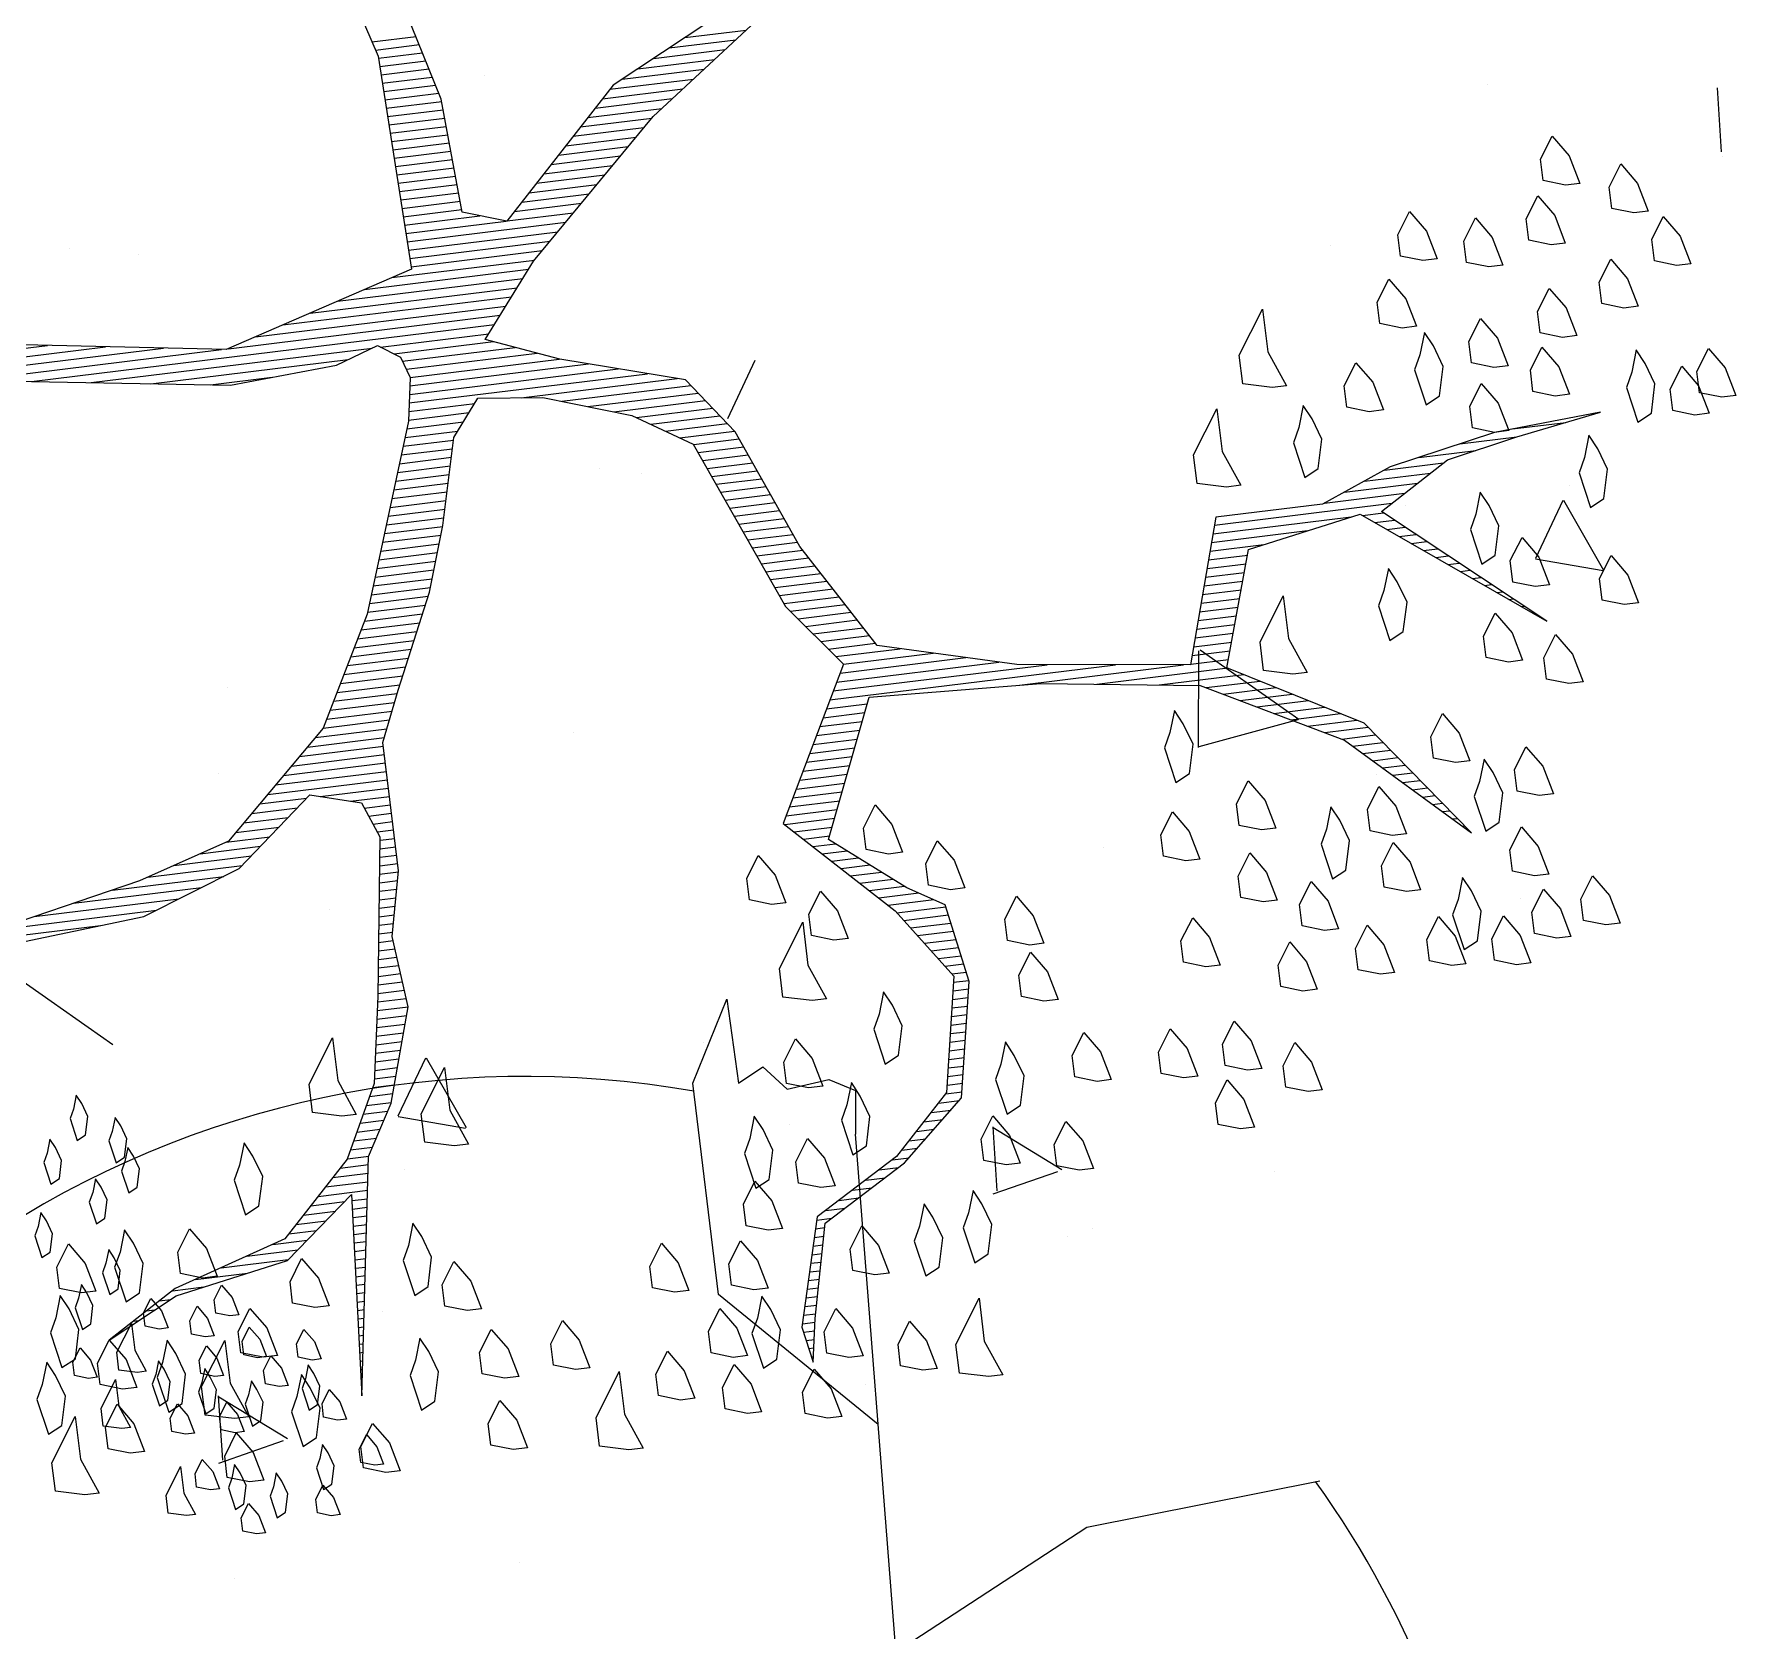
# Model space of a CAD drawing. Header units: millimetres. Extents: x 111 to 1506, y 14 to 566.
# Drawn here: x 301.904 to 303.307, y 82.14 to 83.456 of the extents above; entities that cross this region are included whole.
import ezdxf

# ---------------------------------------------------------------- set-up
doc = ezdxf.new("R2010")
doc.units = ezdxf.units.MM
doc.layers.add('ARBOLES', color=78, linetype='Continuous', lineweight=5)
doc.layers.add('fer', color=8, linetype='Continuous')

# ---------------------------------------------------------------- blocks, each defined once
blk = doc.blocks.new('gol')
at = {"layer": 'fer', "color": 97}
for p, q in [((1375.4517, 202.9186), (1375.359, 203.0912)), ((1375.4517, 202.9186), (1375.359, 203.0912)), ((1375.8011, 202.6271), (1375.4517, 202.9186)), ((1375.8011, 202.6271), (1375.4517, 202.9186)), ((1375.5947, 202.7979), (1375.1976, 202.6416)), ((1375.5947, 202.7979), (1375.1976, 202.6416)), ((1375.4211, 202.7296), (1375.357, 202.5723)), ((1375.4211, 202.7296), (1375.357, 202.5723)), ((1375.161, 202.6076), (1375.1633, 202.6311)), ((1375.161, 202.6076), (1375.1633, 202.6311)), ((1375.1633, 202.6311), (1375.1976, 202.6416)), ((1375.1633, 202.6311), (1375.1976, 202.6416)), ((1375.1786, 202.577), (1375.161, 202.6076)), ((1375.1786, 202.577), (1375.161, 202.6076)), ((1375.1668, 202.5524), (1375.1786, 202.577)), ((1375.1668, 202.5524), (1375.1786, 202.577)), ((1375.357, 202.5723), (1375.1966, 202.5011)), ((1375.357, 202.5723), (1375.1966, 202.5011)), ((1375.1857, 202.5371), (1375.1668, 202.5524)), ((1375.1857, 202.5371), (1375.1668, 202.5524)), ((1375.1221, 202.5077), (1375.1857, 202.5371)), ((1375.1221, 202.5077), (1375.1857, 202.5371)), ((1375.1966, 202.5011), (1375.1221, 202.5077)), ((1375.1966, 202.5011), (1375.1221, 202.5077))]:
    blk.add_line(p, q, dxfattribs=at)
for start, end in [(84.1004, 142.6941), (84.1004, 142.6941), (187.0362, 230.8056), (187.0362, 230.8056)]:
    blk.add_arc((1375.9986, 202.602), 0.802, start, end, dxfattribs=at)
blk = doc.blocks.new('*X16')
at = {"color": 0}
for p, q in [((17.6905, 16.86), (17.7431, 16.86)), ((17.6934, 16.85), (17.7458, 16.85)), ((17.6957, 16.84), (17.7484, 16.84)), ((17.6961, 16.83), (17.7511, 16.83)), ((17.6964, 16.82), (17.7538, 16.82)), ((18.0592, 16.82), (18.1324, 16.82)), ((17.6967, 16.81), (17.7564, 16.81)), ((17.6971, 16.8), (17.7591, 16.8)), ((18.0192, 16.8), (18.1047, 16.8)), ((18.0392, 16.81), (18.1186, 16.81)), ((17.6974, 16.79), (17.7618, 16.79)), ((17.6977, 16.78), (17.7639, 16.78)), ((17.9792, 16.78), (18.0771, 16.78)), ((17.9992, 16.79), (18.0909, 16.79)), ((17.6981, 16.77), (17.7645, 16.77)), ((17.6984, 16.76), (17.7651, 16.76)), ((17.9535, 16.76), (18.0494, 16.76)), ((17.9635, 16.77), (18.0632, 16.77)), ((17.6987, 16.75), (17.7657, 16.75)), ((17.6991, 16.74), (17.7664, 16.74)), ((17.9335, 16.74), (18.0217, 16.74)), ((17.9435, 16.75), (18.0355, 16.75)), ((17.6994, 16.73), (17.767, 16.73)), ((17.6997, 16.72), (17.7676, 16.72)), ((17.9135, 16.72), (17.9979, 16.72)), ((17.9235, 16.73), (18.0084, 16.73)), ((17.7001, 16.71), (17.7682, 16.71)), ((17.7004, 16.7), (17.7689, 16.7)), ((17.8935, 16.7), (17.9768, 16.7)), ((17.9035, 16.71), (17.9873, 16.71)), ((17.7007, 16.69), (17.7695, 16.69)), ((17.7011, 16.68), (17.7701, 16.68)), ((17.8735, 16.68), (17.9556, 16.68)), ((17.8835, 16.69), (17.9662, 16.69)), ((17.7014, 16.67), (17.7707, 16.67)), ((17.7017, 16.66), (17.7714, 16.66)), ((17.8535, 16.66), (17.9345, 16.66)), ((17.8635, 16.67), (17.9451, 16.67)), ((17.7021, 16.65), (17.772, 16.65)), ((17.7024, 16.64), (17.7924, 16.64)), ((17.8335, 16.64), (17.9134, 16.64)), ((17.8435, 16.65), (17.924, 16.65)), ((17.7027, 16.63), (17.8224, 16.63)), ((17.7031, 16.62), (17.8923, 16.62)), ((17.8235, 16.63), (17.9029, 16.63)), ((17.7034, 16.61), (17.8818, 16.61)), ((17.7037, 16.6), (17.8712, 16.6)), ((17.6798, 16.58), (17.8501, 16.58)), ((17.7041, 16.59), (17.8606, 16.59)), ((17.6123, 16.56), (17.8338, 16.56)), ((17.646, 16.57), (17.8418, 16.57)), ((17.1564, 16.55), (17.2651, 16.55)), ((17.163, 16.54), (17.3331, 16.54)), ((17.5448, 16.54), (17.8178, 16.54)), ((17.5785, 16.55), (17.8258, 16.55)), ((17.1697, 16.53), (17.401, 16.53)), ((17.1764, 16.52), (17.469, 16.52)), ((17.4773, 16.52), (17.8018, 16.52)), ((17.511, 16.53), (17.8098, 16.53)), ((17.2412, 16.51), (17.7938, 16.51)), ((17.3112, 16.5), (17.6466, 16.5)), ((17.6564, 16.5), (17.7858, 16.5)), ((17.3812, 16.49), (17.6166, 16.49)), ((17.4512, 16.48), (17.5245, 16.48)), ((17.6714, 16.49), (17.7899, 16.49)), ((17.6804, 16.48), (17.8149, 16.48)), ((17.6837, 16.47), (17.8399, 16.47)), ((17.687, 16.46), (17.8649, 16.46)), ((17.6839, 16.44), (17.9326, 16.44)), ((17.6855, 16.45), (17.8986, 16.45)), ((17.6805, 16.42), (17.7592, 16.42)), ((17.6822, 16.43), (17.9666, 16.43)), ((17.8145, 16.42), (18.0006, 16.42)), ((17.6757, 16.4), (17.7432, 16.4)), ((17.6789, 16.41), (17.7512, 16.41)), ((17.8617, 16.41), (18.0157, 16.41)), ((17.8916, 16.4), (18.0232, 16.4)), ((17.6687, 16.38), (17.7289, 16.38)), ((17.6722, 16.39), (17.7352, 16.39)), ((17.9216, 16.39), (18.0307, 16.39)), ((17.9473, 16.38), (18.0382, 16.38)), ((17.6618, 16.36), (17.7239, 16.36)), ((17.6653, 16.37), (17.7264, 16.37)), ((17.9633, 16.37), (18.0457, 16.37)), ((17.9793, 16.36), (18.0532, 16.36)), ((17.6549, 16.34), (17.7189, 16.34)), ((17.6584, 16.35), (17.7214, 16.35)), ((17.9953, 16.35), (18.0607, 16.35)), ((18.0106, 16.34), (18.0651, 16.34)), ((17.648, 16.32), (17.7139, 16.32)), ((17.6514, 16.33), (17.7164, 16.33)), ((18.0147, 16.33), (18.0692, 16.33)), ((18.0189, 16.32), (18.0733, 16.32)), ((17.6411, 16.3), (17.7089, 16.3)), ((17.6445, 16.31), (17.7114, 16.31)), ((18.0231, 16.31), (18.0774, 16.31)), ((18.0272, 16.3), (18.0816, 16.3)), ((17.6341, 16.28), (17.7038, 16.28)), ((17.6376, 16.29), (17.7064, 16.29)), ((18.0314, 16.29), (18.0857, 16.29)), ((18.0356, 16.28), (18.0898, 16.28)), ((17.6272, 16.26), (17.6971, 16.26)), ((17.6307, 16.27), (17.7005, 16.27)), ((18.0397, 16.27), (18.0939, 16.27)), ((18.0439, 16.26), (18.098, 16.26)), ((17.6203, 16.24), (17.6905, 16.24)), ((17.6237, 16.25), (17.6938, 16.25)), ((18.0481, 16.25), (18.1021, 16.25)), ((18.0522, 16.24), (18.1063, 16.24)), ((18.9759, 16.24), (19.0395, 16.24)), ((17.6134, 16.22), (17.6838, 16.22)), ((17.6168, 16.23), (17.6871, 16.23)), ((18.0564, 16.23), (18.1104, 16.23)), ((18.0606, 16.22), (18.1145, 16.22)), ((18.8615, 16.22), (18.9295, 16.22)), ((18.9115, 16.23), (18.9795, 16.23)), ((17.6064, 16.2), (17.6766, 16.2)), ((17.6099, 16.21), (17.6805, 16.21)), ((18.0647, 16.21), (18.1186, 16.21)), ((18.0689, 16.2), (18.1236, 16.2)), ((18.7941, 16.2), (18.873, 16.2)), ((18.8191, 16.21), (18.8896, 16.21)), ((17.5981, 16.18), (17.6673, 16.18)), ((17.603, 16.19), (17.6719, 16.19)), ((18.0731, 16.19), (18.1296, 16.19)), ((18.0772, 16.18), (18.1356, 16.18)), ((18.7441, 16.18), (18.8396, 16.18)), ((18.7691, 16.19), (18.8563, 16.19)), ((17.5874, 16.16), (17.6581, 16.16)), ((17.5928, 16.17), (17.6627, 16.17)), ((18.0814, 16.17), (18.1416, 16.17)), ((18.0856, 16.16), (18.1476, 16.16)), ((18.6084, 16.16), (18.7734, 16.16)), ((18.6114, 16.17), (18.823, 16.17)), ((18.7869, 16.16), (18.812, 16.16)), ((17.5768, 16.14), (17.6489, 16.14)), ((17.5821, 16.15), (17.6535, 16.15)), ((18.0897, 16.15), (18.1536, 16.15)), ((18.0939, 16.14), (18.1596, 16.14)), ((18.6024, 16.14), (18.6667, 16.14)), ((18.6054, 16.15), (18.7201, 16.15)), ((18.8002, 16.15), (18.8237, 16.15)), ((18.8135, 16.14), (18.8354, 16.14)), ((17.5661, 16.12), (17.6396, 16.12)), ((17.5714, 16.13), (17.6443, 16.13)), ((18.1004, 16.13), (18.1656, 16.13)), ((18.1082, 16.12), (18.1716, 16.12)), ((18.5964, 16.12), (18.6429, 16.12)), ((18.5994, 16.13), (18.6461, 16.13)), ((18.8269, 16.13), (18.847, 16.13)), ((18.8402, 16.12), (18.8587, 16.12)), ((17.5554, 16.1), (17.6304, 16.1)), ((17.5608, 16.11), (17.635, 16.11)), ((18.116, 16.11), (18.1776, 16.11)), ((18.1237, 16.1), (18.1836, 16.1)), ((18.5904, 16.1), (18.6367, 16.1)), ((18.5934, 16.11), (18.6398, 16.11)), ((18.8535, 16.11), (18.8704, 16.11)), ((18.8669, 16.1), (18.882, 16.1)), ((17.5448, 16.08), (17.6216, 16.08)), ((17.5501, 16.09), (17.6259, 16.09)), ((18.1315, 16.09), (18.1896, 16.09)), ((18.1393, 16.08), (18.1956, 16.08)), ((18.5844, 16.08), (18.6304, 16.08)), ((18.5874, 16.09), (18.6336, 16.09)), ((18.8802, 16.09), (18.8937, 16.09)), ((18.8935, 16.08), (18.9054, 16.08)), ((17.5341, 16.06), (17.6131, 16.06)), ((17.5394, 16.07), (17.6174, 16.07)), ((18.1471, 16.07), (18.2239, 16.07)), ((18.1549, 16.06), (18.2619, 16.06)), ((18.5784, 16.06), (18.6242, 16.06)), ((18.5814, 16.07), (18.6273, 16.07)), ((18.9069, 16.07), (18.917, 16.07)), ((18.9202, 16.06), (18.9287, 16.06)), ((17.502, 16.03), (17.6021, 16.03)), ((17.5127, 16.04), (17.6045, 16.04)), ((17.5234, 16.05), (17.6088, 16.05)), ((18.1392, 16.03), (18.3946, 16.03)), ((18.1444, 16.04), (18.3379, 16.04)), ((18.1497, 16.05), (18.2999, 16.05)), ((18.5694, 16.03), (18.6148, 16.03)), ((18.5724, 16.04), (18.6179, 16.04)), ((18.5754, 16.05), (18.6211, 16.05)), ((18.9335, 16.05), (18.9404, 16.05)), ((18.9469, 16.04), (18.952, 16.04)), ((18.9602, 16.03), (18.9637, 16.03)), ((17.4806, 16.01), (17.6021, 16.01)), ((17.4913, 16.02), (17.6021, 16.02)), ((18.1287, 16.01), (18.1773, 16.01)), ((18.1339, 16.02), (18.4746, 16.02)), ((18.3591, 16.01), (18.5546, 16.01)), ((18.5634, 16.01), (18.6086, 16.01)), ((18.5664, 16.02), (18.6117, 16.02)), ((18.9735, 16.02), (18.9754, 16.02)), ((18.9869, 16.01), (18.987, 16.01)), ((17.4591, 15.99), (17.6021, 15.99)), ((17.4698, 16), (17.6021, 16)), ((18.1182, 15.99), (18.1688, 15.99)), ((18.1235, 16), (18.173, 16)), ((18.4501, 16), (18.6064, 16)), ((18.5234, 15.99), (18.6244, 15.99)), ((17.4377, 15.97), (17.4922, 15.97)), ((17.4484, 15.98), (17.5044, 15.98)), ((17.5206, 15.98), (17.6021, 15.98)), ((17.5556, 15.97), (17.6021, 15.97)), ((18.1077, 15.97), (18.1604, 15.97)), ((18.113, 15.98), (18.1646, 15.98)), ((18.5781, 15.98), (18.6424, 15.98)), ((18.5971, 15.97), (18.6604, 15.97)), ((17.4163, 15.95), (17.4677, 15.95)), ((17.427, 15.96), (17.4799, 15.96)), ((17.5707, 15.96), (17.6021, 15.96)), ((17.5747, 15.95), (17.6021, 15.95)), ((18.0973, 15.95), (18.152, 15.95)), ((18.1025, 15.96), (18.1562, 15.96)), ((18.6161, 15.96), (18.6784, 15.96)), ((18.6351, 15.95), (18.6964, 15.95)), ((17.3711, 15.93), (17.4433, 15.93)), ((17.4036, 15.94), (17.4555, 15.94)), ((17.5787, 15.94), (17.6021, 15.94)), ((17.5827, 15.93), (17.6021, 15.93)), ((18.0868, 15.93), (18.1436, 15.93)), ((18.092, 15.94), (18.1478, 15.94)), ((18.6541, 15.94), (18.7144, 15.94)), ((18.6731, 15.93), (18.7324, 15.93)), ((17.3061, 15.91), (17.4188, 15.91)), ((17.3386, 15.92), (17.431, 15.92)), ((17.5832, 15.91), (17.6021, 15.91)), ((17.5846, 15.92), (17.6021, 15.92)), ((18.0763, 15.91), (18.1351, 15.91)), ((18.0816, 15.92), (18.1394, 15.92)), ((18.6921, 15.92), (18.7504, 15.92)), ((18.7111, 15.91), (18.7628, 15.91)), ((17.2149, 15.89), (17.3677, 15.89)), ((17.2629, 15.9), (17.3957, 15.9)), ((17.5805, 15.89), (17.6021, 15.89)), ((17.5819, 15.9), (17.6021, 15.9)), ((18.0658, 15.89), (18.1267, 15.89)), ((18.0711, 15.9), (18.1309, 15.9)), ((18.7301, 15.9), (18.7704, 15.9)), ((18.7421, 15.89), (18.7781, 15.89)), ((17.1189, 15.87), (17.3117, 15.87)), ((17.1669, 15.88), (17.3397, 15.88)), ((17.5778, 15.87), (17.5996, 15.87)), ((17.5791, 15.88), (17.6018, 15.88)), ((18.0627, 15.88), (18.1225, 15.88)), ((18.0727, 15.87), (18.1183, 15.87)), ((18.7528, 15.88), (18.7857, 15.88)), ((18.7634, 15.87), (18.7934, 15.87)), ((17.0761, 15.86), (17.2435, 15.86)), ((17.575, 15.85), (17.5951, 15.85)), ((17.5764, 15.86), (17.5974, 15.86)), ((18.0827, 15.86), (18.1141, 15.86)), ((18.0927, 15.85), (18.1197, 15.85)), ((18.7741, 15.86), (18.801, 15.86)), ((18.7848, 15.85), (18.8087, 15.85)), ((17.5723, 15.83), (17.5907, 15.83)), ((17.5737, 15.84), (17.5929, 15.84)), ((18.1027, 15.84), (18.1322, 15.84)), ((18.1127, 15.83), (18.1447, 15.83)), ((18.7954, 15.84), (18.8163, 15.84)), ((18.8061, 15.83), (18.824, 15.83)), ((17.5696, 15.81), (17.5863, 15.81)), ((17.5709, 15.82), (17.5885, 15.82)), ((18.1227, 15.82), (18.1572, 15.82)), ((18.1327, 15.81), (18.1697, 15.81)), ((18.8168, 15.82), (18.8316, 15.82)), ((18.8274, 15.81), (18.8393, 15.81)), ((17.5669, 15.79), (17.5866, 15.79)), ((17.5682, 15.8), (17.5856, 15.8)), ((18.1427, 15.8), (18.1822, 15.8)), ((18.1527, 15.79), (18.1947, 15.79)), ((18.8381, 15.8), (18.8469, 15.8)), ((18.8488, 15.79), (18.8545, 15.79)), ((17.5641, 15.77), (17.5886, 15.77)), ((17.5655, 15.78), (17.5876, 15.78)), ((18.1627, 15.78), (18.2105, 15.78)), ((18.1727, 15.77), (18.2271, 15.77)), ((18.8594, 15.78), (18.8622, 15.78)), ((17.5614, 15.75), (17.5906, 15.75)), ((17.5628, 15.76), (17.5896, 15.76)), ((18.182, 15.76), (18.2403, 15.76)), ((18.189, 15.75), (18.2422, 15.75)), ((17.5585, 15.73), (17.5926, 15.73)), ((17.56, 15.74), (17.5916, 15.74)), ((18.196, 15.74), (18.244, 15.74)), ((18.203, 15.73), (18.2458, 15.73)), ((17.5551, 15.71), (17.5906, 15.71)), ((17.5568, 15.72), (17.5936, 15.72)), ((18.21, 15.72), (18.2476, 15.72)), ((18.217, 15.71), (18.2494, 15.71)), ((17.5518, 15.69), (17.5844, 15.69)), ((17.5535, 15.7), (17.5875, 15.7)), ((18.224, 15.7), (18.2512, 15.7)), ((18.231, 15.69), (18.2531, 15.69)), ((17.5485, 15.67), (17.5783, 15.67)), ((17.5501, 15.68), (17.5814, 15.68)), ((18.238, 15.68), (18.2549, 15.68)), ((18.2385, 15.67), (18.2567, 15.67)), ((17.5451, 15.65), (17.5721, 15.65)), ((17.5468, 15.66), (17.5752, 15.66)), ((18.2348, 15.65), (18.2534, 15.65)), ((18.2367, 15.66), (18.2553, 15.66)), ((17.5402, 15.63), (17.566, 15.63)), ((17.5435, 15.64), (17.5691, 15.64)), ((18.231, 15.63), (18.2497, 15.63)), ((18.2329, 15.64), (18.2515, 15.64)), ((17.5302, 15.61), (17.5598, 15.61)), ((17.5352, 15.62), (17.5629, 15.62)), ((18.2273, 15.61), (18.2459, 15.61)), ((18.2292, 15.62), (18.2478, 15.62)), ((17.5202, 15.59), (17.5486, 15.59)), ((17.5252, 15.6), (17.5543, 15.6)), ((18.2235, 15.59), (18.2422, 15.59)), ((18.2254, 15.6), (18.244, 15.6)), ((17.5102, 15.57), (17.5372, 15.57)), ((17.5152, 15.58), (17.5429, 15.58)), ((18.2198, 15.57), (18.2384, 15.57)), ((18.2217, 15.58), (18.2403, 15.58)), ((17.5002, 15.55), (17.5257, 15.55)), ((17.5052, 15.56), (17.5315, 15.56)), ((18.216, 15.55), (18.2347, 15.55)), ((18.2179, 15.56), (18.2365, 15.56)), ((17.4803, 15.53), (17.5226, 15.53)), ((17.4903, 15.54), (17.5241, 15.54)), ((18.2032, 15.53), (18.2284, 15.53)), ((18.2132, 15.54), (18.2328, 15.54)), ((17.4603, 15.51), (17.5196, 15.51)), ((17.4703, 15.52), (17.5211, 15.52)), ((18.1832, 15.51), (18.2059, 15.51)), ((18.1932, 15.52), (18.2171, 15.52)), ((17.4403, 15.49), (17.4786, 15.49)), ((17.4503, 15.5), (17.4911, 15.5)), ((17.4988, 15.49), (17.5165, 15.49)), ((17.4996, 15.5), (17.5181, 15.5)), ((18.1632, 15.49), (18.1834, 15.49)), ((18.1732, 15.5), (18.1946, 15.5)), ((17.4203, 15.47), (17.4536, 15.47)), ((17.4303, 15.48), (17.4661, 15.48)), ((17.4974, 15.47), (17.5135, 15.47)), ((17.4981, 15.48), (17.515, 15.48)), ((18.1409, 15.47), (18.1609, 15.47)), ((18.1532, 15.48), (18.1721, 15.48)), ((17.368, 15.45), (17.4286, 15.45)), ((17.4, 15.46), (17.4411, 15.46)), ((17.496, 15.45), (17.5105, 15.45)), ((17.4967, 15.46), (17.512, 15.46)), ((18.1066, 15.45), (18.1297, 15.45)), ((18.1238, 15.46), (18.1468, 15.46)), ((17.304, 15.43), (17.3661, 15.43)), ((17.336, 15.44), (17.4161, 15.44)), ((17.4946, 15.43), (17.5074, 15.43)), ((17.4953, 15.44), (17.509, 15.44)), ((18.0723, 15.43), (18.0954, 15.43)), ((18.0895, 15.44), (18.1126, 15.44)), ((17.2587, 15.41), (17.2717, 15.41)), ((17.2754, 15.42), (17.3128, 15.42)), ((17.4931, 15.41), (17.5044, 15.41)), ((17.4938, 15.42), (17.5059, 15.42)), ((18.0433, 15.41), (18.0611, 15.41)), ((18.0552, 15.42), (18.0783, 15.42)), ((17.2254, 15.39), (17.2317, 15.39)), ((17.242, 15.4), (17.2517, 15.4)), ((17.4917, 15.39), (17.5014, 15.39)), ((17.4924, 15.4), (17.5029, 15.4)), ((18.038, 15.39), (18.0493, 15.39)), ((18.0407, 15.4), (18.0516, 15.4)), ((17.2087, 15.38), (17.2117, 15.38)), ((17.4903, 15.37), (17.4984, 15.37)), ((17.491, 15.38), (17.4999, 15.38)), ((18.0327, 15.37), (18.0447, 15.37)), ((18.0353, 15.38), (18.047, 15.38)), ((17.4888, 15.35), (17.4953, 15.35)), ((17.4896, 15.36), (17.4968, 15.36)), ((18.0273, 15.35), (18.0401, 15.35)), ((18.03, 15.36), (18.0424, 15.36)), ((17.4874, 15.33), (17.4923, 15.33)), ((17.4881, 15.34), (17.4938, 15.34)), ((18.022, 15.33), (18.0355, 15.33)), ((18.0247, 15.34), (18.0378, 15.34)), ((17.486, 15.31), (17.4893, 15.31)), ((17.4867, 15.32), (17.4908, 15.32)), ((18.0167, 15.31), (18.0309, 15.31)), ((18.0193, 15.32), (18.0332, 15.32)), ((17.4846, 15.29), (17.4862, 15.29)), ((17.4853, 15.3), (17.4877, 15.3)), ((18.0113, 15.29), (18.0265, 15.29)), ((18.014, 15.3), (18.0286, 15.3)), ((17.4831, 15.27), (17.4832, 15.27)), ((17.4838, 15.28), (17.4847, 15.28)), ((18.0115, 15.28), (18.0249, 15.28)), ((18.0135, 15.27), (18.0232, 15.27)), ((18.0155, 15.26), (18.0215, 15.26)), ((18.0175, 15.25), (18.0199, 15.25))]:
    blk.add_line(p, q, dxfattribs=at)
blk = doc.blocks.new('E1E')
at = {"layer": 'ARBOLES', "ltscale": 0.2}
for p, q in [((95.5359, 59.5519), (95.5359, 59.5519)), ((95.6009, 59.4784), (95.6009, 59.4784)), ((95.2708, 59.4541), (95.2708, 59.4541)), ((95.5845, 59.4467), (95.5298, 59.4067)), ((95.6045, 59.3832), (95.5819, 59.4428)), ((95.6038, 59.3838), (95.5266, 59.4035)), ((95.7699, 59.3841), (95.7699, 59.3841)), ((95.473, 59.2552), (95.473, 59.2552)), ((95.4361, 59.2211), (95.4361, 59.2211)), ((94.9941, 59.1844), (94.9941, 59.1844)), ((95.1485, 59.1133), (95.1485, 59.1133)), ((95.4933, 59.1143), (95.4933, 59.1143)), ((95.92, 59.0432), (95.8063, 59.0804)), ((95.5054, 59.0022), (95.4473, 59.0568)), ((95.5148, 59.066), (95.4476, 59.0575)), ((95.506, 59.0027), (95.5152, 59.0658)), ((94.8455, 58.9854), (94.8455, 58.9854)), ((94.8241, 58.9714), (94.8241, 58.9714)), ((94.928, 58.9668), (94.8733, 58.9268)), ((94.948, 58.9033), (94.9254, 58.9629)), ((95.1411, 58.9598), (95.1411, 58.9598)), ((95.8256, 58.9566), (95.8256, 58.9566)), ((94.9473, 58.9039), (94.8701, 58.9236)), ((95.2463, 58.9074), (95.2463, 58.9074)), ((95.6403, 58.8897), (95.6403, 58.8897)), ((94.6676, 58.8635), (94.6676, 58.8635)), ((95.7844, 58.7923), (95.7844, 58.7923)), ((95.801, 58.7086), (95.801, 58.7086)), ((95.4599, 58.6504), (95.4599, 58.6504)), ((94.9236, 58.6057), (94.9236, 58.6057)), ((94.5138, 58.5333), (94.5138, 58.5333)), ((95.1355, 58.5085), (95.1355, 58.5085)), ((94.8624, 58.4826), (94.7765, 58.4282)), ((94.8909, 58.3921), (94.8631, 58.4837)), ((95.013, 58.4632), (95.013, 58.4632)), ((95.2104, 58.4729), (95.2104, 58.4729)), ((94.6865, 58.4581), (94.6865, 58.4581)), ((94.8895, 58.3905), (94.7758, 58.4277)), ((96.0502, 58.4349), (96.0502, 58.4349)), ((95.5121, 58.3932), (95.5121, 58.3932)), ((95.4709, 58.3857), (95.4709, 58.3857)), ((94.811, 58.3666), (94.811, 58.3666)), ((94.8922, 58.3418), (94.8922, 58.3418)), ((96.0788, 58.338), (96.0788, 58.338)), ((95.3957, 58.2452), (95.4049, 58.3083)), ((96.0113, 58.3231), (96.0113, 58.3231)), ((94.4865, 58.2246), (94.4865, 58.2246)), ((94.5977, 58.207), (94.5304, 58.1986)), ((94.5888, 58.1437), (94.598, 58.2068)), ((94.5882, 58.1432), (94.5302, 58.1979)), ((94.7363, 58.1935), (94.7363, 58.1935)), ((95.7543, 58.1961), (95.7543, 58.1961)), ((94.5867, 58.1273), (94.5867, 58.1273)), ((95.7346, 58.0534), (95.7346, 58.0534)), ((94.8833, 57.9689), (94.8833, 57.9689)), ((94.5376, 57.7708), (94.5376, 57.7708)), ((94.7808, 57.7703), (94.7808, 57.7703)), ((94.5622, 57.7074), (94.5397, 57.767))]:
    blk.add_line(p, q, dxfattribs=at)
for points in [[(95.5999, 59.5058), (95.618, 59.509), (95.6252, 59.4927), (95.6198, 59.4611), (95.609, 59.4855), (95.5918, 59.5022)], [(95.7024, 59.5158), (95.7313, 59.5209), (95.7429, 59.4949), (95.7343, 59.4442), (95.7169, 59.4833), (95.6894, 59.51)], [(95.5281, 59.503), (95.5421, 59.5044), (95.5475, 59.4922), (95.5448, 59.4764), (95.5313, 59.485), (95.52, 59.4994)], [(95.5259, 59.4533), (95.5263, 59.4633), (95.5132, 59.4818), (95.5069, 59.4741), (95.51, 59.456), (95.5195, 59.4456), (95.5272, 59.4393)], [(95.5679, 59.4574), (95.5683, 59.4674), (95.5552, 59.4859), (95.5489, 59.4782), (95.5521, 59.4601), (95.5615, 59.4497), (95.5692, 59.4434)], [(95.5846, 59.4746), (95.5986, 59.476), (95.604, 59.4638), (95.6013, 59.448), (95.5877, 59.4565), (95.5764, 59.471)], [(95.4626, 59.4641), (95.4766, 59.4655), (95.482, 59.4533), (95.4793, 59.4375), (95.4658, 59.4461), (95.4545, 59.4605)], [(95.5499, 59.4557), (95.5723, 59.4579), (95.581, 59.4384), (95.5767, 59.413), (95.555, 59.4268), (95.5369, 59.4499)], [(95.6714, 59.463), (95.6938, 59.4652), (95.7025, 59.4457), (95.6981, 59.4204), (95.6764, 59.4341), (95.6584, 59.4572)], [(95.7748, 59.4233), (95.7755, 59.4392), (95.7545, 59.4688), (95.7444, 59.4565), (95.7495, 59.4276), (95.7647, 59.411), (95.7769, 59.4009)], [(95.4902, 59.4131), (95.4906, 59.423), (95.4775, 59.4416), (95.4712, 59.4339), (95.4744, 59.4158), (95.4839, 59.4054), (95.4916, 59.3991)], [(95.6867, 59.4421), (95.7048, 59.4453), (95.712, 59.4291), (95.7066, 59.3974), (95.6957, 59.4218), (95.6786, 59.4385)], [(95.6244, 59.429), (95.6384, 59.4304), (95.6438, 59.4182), (95.6411, 59.4024), (95.6275, 59.4109), (95.6162, 59.4254)], [(95.4235, 59.4072), (95.4459, 59.4093), (95.4545, 59.3898), (95.4502, 59.3645), (95.4285, 59.3782), (95.4104, 59.4014)], [(95.436, 59.4036), (95.45, 59.4049), (95.4554, 59.3927), (95.4527, 59.3769), (95.4392, 59.3855), (95.4279, 59.4)], [(95.5297, 59.361), (95.5305, 59.3769), (95.5095, 59.4065), (95.4994, 59.3942), (95.5044, 59.3653), (95.5196, 59.3487), (95.5319, 59.3386)], [(95.5825, 59.4), (95.6114, 59.4051), (95.623, 59.3791), (95.6143, 59.3285), (95.597, 59.3675), (95.5695, 59.3942)], [(95.5778, 59.4132), (95.5918, 59.4145), (95.5973, 59.4023), (95.5946, 59.3865), (95.581, 59.3951), (95.5697, 59.4095)], [(95.6671, 59.3676), (95.6678, 59.3835), (95.6468, 59.4131), (95.6367, 59.4008), (95.6418, 59.3719), (95.657, 59.3553), (95.6693, 59.3452)], [(95.67, 59.3811), (95.6705, 59.3911), (95.6574, 59.4096), (95.651, 59.4019), (95.6542, 59.3838), (95.6637, 59.3735), (95.6714, 59.3671)], [(95.6974, 59.4045), (95.7198, 59.4066), (95.7285, 59.3871), (95.7242, 59.3618), (95.7025, 59.3755), (95.6844, 59.3987)], [(95.7328, 59.4042), (95.7468, 59.4056), (95.7522, 59.3934), (95.7495, 59.3776), (95.736, 59.3862), (95.7247, 59.4006)], [(95.5761, 59.3734), (95.5765, 59.3833), (95.5634, 59.4019), (95.5571, 59.3942), (95.5602, 59.3761), (95.5697, 59.3657), (95.5774, 59.3594)], [(95.6239, 59.3752), (95.6244, 59.3852), (95.6113, 59.4037), (95.605, 59.396), (95.6081, 59.3779), (95.6176, 59.3676), (95.6253, 59.3612)], [(95.7813, 59.3561), (95.782, 59.372), (95.761, 59.4016), (95.7509, 59.3893), (95.756, 59.3604), (95.7712, 59.3438), (95.7835, 59.3337)], [(95.4844, 59.3715), (95.4984, 59.3729), (95.5038, 59.3607), (95.5011, 59.3449), (95.4875, 59.3535), (95.4762, 59.3679)], [(95.6881, 59.3843), (95.7062, 59.3875), (95.7134, 59.3712), (95.708, 59.3396), (95.6971, 59.364), (95.68, 59.3807)], [(95.5268, 59.3417), (95.5273, 59.3517), (95.5142, 59.3702), (95.5079, 59.3625), (95.511, 59.3444), (95.5205, 59.3341), (95.5282, 59.3277)], [(95.5494, 59.3567), (95.5634, 59.358), (95.5689, 59.3458), (95.5662, 59.33), (95.5526, 59.3386), (95.5413, 59.353)], [(95.6136, 59.3657), (95.6276, 59.3671), (95.633, 59.3549), (95.6303, 59.3391), (95.6167, 59.3477), (95.6054, 59.3621)], [(95.7654, 59.3311), (95.7658, 59.341), (95.7527, 59.3595), (95.7464, 59.3518), (95.7496, 59.3338), (95.7591, 59.3234), (95.7667, 59.3171)], [(95.3093, 59.3485), (95.3317, 59.3507), (95.3404, 59.3312), (95.3361, 59.3059), (95.3144, 59.3196), (95.2963, 59.3427)], [(95.4279, 59.2922), (95.4286, 59.3081), (95.4076, 59.3377), (95.3975, 59.3255), (95.4026, 59.2965), (95.4178, 59.2799), (95.4301, 59.2698)], [(95.68, 59.3369), (95.694, 59.3382), (95.6994, 59.3261), (95.6967, 59.3102), (95.6832, 59.3188), (95.6719, 59.3333)], [(95.5259, 59.3219), (95.54, 59.3232), (95.5454, 59.311), (95.5427, 59.2952), (95.5291, 59.3038), (95.5178, 59.3182)], [(95.5731, 59.3335), (95.5955, 59.3357), (95.6042, 59.3162), (95.5999, 59.2909), (95.5782, 59.3046), (95.5601, 59.3277)], [(95.5783, 59.3355), (95.5923, 59.3368), (95.5978, 59.3246), (95.5951, 59.3088), (95.5815, 59.3174), (95.5702, 59.3318)], [(95.6339, 59.331), (95.6479, 59.3323), (95.6534, 59.3201), (95.6507, 59.3043), (95.6371, 59.3129), (95.6258, 59.3274)], [(95.7394, 59.2751), (95.7402, 59.291), (95.7192, 59.3206), (95.7091, 59.3083), (95.7141, 59.2794), (95.7293, 59.2628), (95.7416, 59.2527)], [(95.764, 59.325), (95.7864, 59.3272), (95.7951, 59.3077), (95.7908, 59.2824), (95.7691, 59.2961), (95.751, 59.3192)], [(95.1994, 59.3152), (95.2283, 59.3203), (95.2399, 59.2943), (95.2313, 59.2436), (95.2139, 59.2827), (95.1864, 59.3094)], [(95.6168, 59.3039), (95.6308, 59.3052), (95.6362, 59.293), (95.6335, 59.2772), (95.6199, 59.2858), (95.6086, 59.3002)], [(95.7496, 59.2899), (95.75, 59.2999), (95.7369, 59.3184), (95.7306, 59.3107), (95.7338, 59.2926), (95.7433, 59.2823), (95.751, 59.2759)], [(95.8246, 59.2746), (95.825, 59.2846), (95.8119, 59.3031), (95.8056, 59.2954), (95.8088, 59.2773), (95.8183, 59.267), (95.826, 59.2606)], [(95.3382, 59.2835), (95.3606, 59.2857), (95.3693, 59.2662), (95.365, 59.2409), (95.3433, 59.2546), (95.3252, 59.2777)], [(95.5385, 59.2713), (95.5609, 59.2735), (95.5696, 59.254), (95.5653, 59.2287), (95.5436, 59.2424), (95.5255, 59.2655)], [(95.6534, 59.2758), (95.6758, 59.2779), (95.6845, 59.2584), (95.6802, 59.2331), (95.6585, 59.2468), (95.6404, 59.27)], [(95.1648, 59.253), (95.1872, 59.2552), (95.1959, 59.2357), (95.1915, 59.2104), (95.1698, 59.2241), (95.1518, 59.2472)], [(95.2732, 59.2545), (95.2956, 59.2567), (95.3043, 59.2372), (95.3, 59.2119), (95.2783, 59.2256), (95.2602, 59.2487)], [(95.7826, 59.2267), (95.7831, 59.2367), (95.77, 59.2552), (95.7636, 59.2475), (95.7668, 59.2294), (95.7763, 59.219), (95.784, 59.2127)], [(95.0975, 59.2464), (95.1199, 59.2486), (95.1286, 59.2291), (95.1243, 59.2038), (95.1026, 59.2175), (95.0845, 59.2407)], [(95.0202, 59.2276), (95.0426, 59.2298), (95.0513, 59.2103), (95.047, 59.185), (95.0253, 59.1987), (95.0072, 59.2218)], [(95.3932, 59.23), (95.4156, 59.2322), (95.4243, 59.2127), (95.42, 59.1874), (95.3983, 59.2011), (95.3802, 59.2242)], [(95.4677, 59.1853), (95.4684, 59.2012), (95.4474, 59.2308), (95.4373, 59.2185), (95.4424, 59.1896), (95.4576, 59.173), (95.4699, 59.1629)], [(95.8373, 59.2024), (95.8377, 59.2123), (95.8246, 59.2308), (95.8183, 59.2231), (95.8215, 59.2051), (95.831, 59.1947), (95.8387, 59.1884)], [(95.6513, 59.1579), (95.652, 59.1738), (95.6311, 59.2034), (95.621, 59.1911), (95.626, 59.1622), (95.6412, 59.1456), (95.6535, 59.1355)], [(95.761, 59.1879), (95.7614, 59.1978), (95.7483, 59.2163), (95.742, 59.2086), (95.7452, 59.1906), (95.7546, 59.1802), (95.7623, 59.1738)], [(95.1157, 59.1532), (95.1164, 59.1691), (95.0954, 59.1987), (95.0853, 59.1864), (95.0904, 59.1575), (95.1056, 59.1409), (95.1179, 59.1308)], [(95.1272, 59.1973), (95.1496, 59.1995), (95.1583, 59.18), (95.154, 59.1547), (95.1323, 59.1684), (95.1142, 59.1915)], [(95.7818, 59.163), (95.7822, 59.173), (95.7691, 59.1915), (95.7628, 59.1838), (95.766, 59.1657), (95.7754, 59.1553), (95.7831, 59.149)], [(95.8251, 59.1531), (95.8256, 59.163), (95.8125, 59.1816), (95.8062, 59.1739), (95.8093, 59.1558), (95.8188, 59.1454), (95.8265, 59.1391)], [(94.9436, 59.1545), (94.966, 59.1567), (94.9747, 59.1372), (94.9704, 59.1119), (94.9487, 59.1256), (94.9306, 59.1487)], [(95.0174, 59.164), (95.0398, 59.1662), (95.0485, 59.1467), (95.0441, 59.1213), (95.0224, 59.1351), (95.0044, 59.1582)], [(95.2017, 59.1525), (95.2241, 59.1547), (95.2328, 59.1352), (95.2285, 59.1099), (95.2068, 59.1236), (95.1887, 59.1468)], [(94.8793, 59.1415), (94.9082, 59.1466), (94.9198, 59.1205), (94.9112, 59.0699), (94.8938, 59.109), (94.8663, 59.1357)], [(95.1273, 59.1272), (95.1497, 59.1294), (95.1584, 59.1099), (95.154, 59.0846), (95.1323, 59.0983), (95.1143, 59.1214)], [(95.5683, 59.082), (95.5972, 59.087), (95.6088, 59.061), (95.6001, 59.0104), (95.5827, 59.0494), (95.5553, 59.0762)], [(95.0167, 59.078), (95.0391, 59.0801), (95.0478, 59.0606), (95.0435, 59.0353), (95.0218, 59.049), (95.0037, 59.0722)], [(95.1309, 59.0665), (95.1533, 59.0687), (95.162, 59.0491), (95.1577, 59.0238), (95.136, 59.0376), (95.1179, 59.0607)], [(95.4533, 59.0775), (95.4822, 59.0826), (95.4938, 59.0566), (95.4852, 59.006), (95.4678, 59.045), (95.4403, 59.0717)], [(94.9885, 59.0187), (94.9893, 59.0346), (94.9683, 59.0642), (94.9582, 59.0519), (94.9632, 59.023), (94.9784, 59.0064), (94.9907, 58.9963)], [(94.9459, 58.9919), (94.9466, 59.0078), (94.9256, 59.0374), (94.9155, 59.0251), (94.9206, 58.9962), (94.9358, 58.9796), (94.9481, 58.9695)], [(95.1751, 58.9848), (95.1758, 59.0007), (95.1548, 59.0303), (95.1447, 59.018), (95.1498, 58.9891), (95.165, 58.9725), (95.1773, 58.9624)], [(95.0934, 59.0108), (95.1158, 59.013), (95.1245, 58.9935), (95.1201, 58.9681), (95.0985, 58.9819), (95.0804, 59.005)], [(95.0927, 58.9248), (95.0934, 58.9407), (95.0724, 58.9703), (95.0623, 58.958), (95.0674, 58.9291), (95.0826, 58.9125), (95.0949, 58.9023)], [(94.9243, 58.9355), (94.9467, 58.9377), (94.9554, 58.9182), (94.951, 58.8928), (94.9294, 58.9066), (94.9113, 58.9297)], [(94.8534, 58.9195), (94.8758, 58.9217), (94.8845, 58.9022), (94.8802, 58.8769), (94.8585, 58.8906), (94.8404, 58.9137)], [(95.1339, 58.9197), (95.1563, 58.9219), (95.165, 58.9024), (95.1607, 58.8771), (95.139, 58.8908), (95.1209, 58.9139)], [(94.9583, 58.8415), (94.959, 58.8574), (94.938, 58.8871), (94.9279, 58.8748), (94.933, 58.8458), (94.9482, 58.8292), (94.9605, 58.8191)], [(95.0884, 58.8293), (95.0892, 58.8452), (95.0682, 58.8749), (95.0581, 58.8626), (95.0631, 58.8336), (95.0783, 58.817), (95.0906, 58.8069)], [(94.7125, 58.8334), (94.7349, 58.8356), (94.7436, 58.8161), (94.7393, 58.7908), (94.7176, 58.8045), (94.6995, 58.8276)], [(94.8622, 58.8299), (94.8846, 58.8321), (94.8933, 58.8126), (94.889, 58.7873), (94.8673, 58.801), (94.8492, 58.8241)], [(95.1557, 58.8359), (95.1846, 58.841), (95.1962, 58.8149), (95.1875, 58.7643), (95.1701, 58.8034), (95.1427, 58.8301)], [(94.7812, 58.8016), (94.8036, 58.8038), (94.8123, 58.7843), (94.808, 58.759), (94.7863, 58.7727), (94.7682, 58.7959)], [(94.6591, 58.7784), (94.6815, 58.7806), (94.6902, 58.7611), (94.6859, 58.7358), (94.6642, 58.7495), (94.6461, 58.7726)], [(94.7227, 58.7756), (94.7451, 58.7778), (94.7538, 58.7583), (94.7495, 58.7329), (94.7278, 58.7467), (94.7097, 58.7698)], [(94.936, 58.7692), (94.9584, 58.7714), (94.9671, 58.7519), (94.9627, 58.7266), (94.941, 58.7403), (94.9229, 58.7634)], [(95.1528, 58.7723), (95.1752, 58.7744), (95.1839, 58.7549), (95.1796, 58.7296), (95.1579, 58.7434), (95.1398, 58.7665)], [(95.2222, 58.7564), (95.2446, 58.7586), (95.2533, 58.7391), (95.249, 58.7138), (95.2273, 58.7275), (95.2092, 58.7506)], [(94.9656, 58.7201), (94.988, 58.7223), (94.9967, 58.7028), (94.9924, 58.6775), (94.9707, 58.6912), (94.9526, 58.7143)], [(94.6931, 58.6845), (94.7155, 58.6867), (94.7242, 58.6671), (94.7199, 58.6418), (94.6982, 58.6556), (94.6801, 58.6787)], [(94.7922, 58.6896), (94.8146, 58.6918), (94.8233, 58.6723), (94.8189, 58.647), (94.7972, 58.6607), (94.7791, 58.6838)], [(95.0567, 58.6905), (95.0791, 58.6927), (95.0878, 58.6732), (95.0835, 58.6479), (95.0618, 58.6616), (95.0437, 58.6847)], [(95.1261, 58.6747), (95.1485, 58.6768), (95.1572, 58.6573), (95.1529, 58.632), (95.1312, 58.6457), (95.1131, 58.6689)], [(94.6245, 58.6461), (94.6469, 58.6483), (94.6556, 58.6288), (94.6513, 58.6035), (94.6296, 58.6172), (94.6115, 58.6403)], [(94.5594, 58.6172), (94.5818, 58.6193), (94.5905, 58.5998), (94.5862, 58.5745), (94.5645, 58.5882), (94.5464, 58.6114)], [(94.6903, 58.6209), (94.7127, 58.623), (94.7214, 58.6035), (94.7171, 58.5782), (94.6954, 58.5919), (94.6773, 58.6151)], [(94.7568, 58.6115), (94.7792, 58.6137), (94.7879, 58.5942), (94.7836, 58.5689), (94.7619, 58.5826), (94.7438, 58.6057)], [(94.498, 58.5976), (94.5204, 58.5998), (94.5291, 58.5803), (94.5248, 58.555), (94.5031, 58.5687), (94.485, 58.5918)], [(94.5725, 58.5528), (94.5732, 58.5687), (94.5522, 58.5984), (94.5421, 58.5861), (94.5472, 58.5571), (94.5624, 58.5405), (94.5747, 58.5304)], [(94.8421, 58.5949), (94.8645, 58.5971), (94.8732, 58.5776), (94.8689, 58.5523), (94.8472, 58.566), (94.8291, 58.5891)], [(94.4677, 58.5607), (94.4901, 58.5629), (94.4988, 58.5434), (94.4944, 58.5181), (94.4728, 58.5318), (94.4547, 58.5549)], [(94.6238, 58.5601), (94.6462, 58.5623), (94.6549, 58.5428), (94.6506, 58.5175), (94.6289, 58.5312), (94.6108, 58.5543)], [(94.7178, 58.524), (94.7185, 58.5399), (94.6975, 58.5695), (94.6874, 58.5572), (94.6925, 58.5283), (94.7077, 58.5117), (94.72, 58.5016)], [(94.7792, 58.5436), (94.8017, 58.5458), (94.8103, 58.5262), (94.806, 58.5009), (94.7843, 58.5147), (94.7662, 58.5378)], [(94.425, 58.5339), (94.4474, 58.5361), (94.4561, 58.5166), (94.4518, 58.4913), (94.4301, 58.505), (94.412, 58.5281)], [(94.5067, 58.508), (94.5292, 58.5101), (94.5378, 58.4906), (94.5335, 58.4653), (94.5118, 58.479), (94.4937, 58.5022)], [(94.6535, 58.511), (94.6759, 58.5131), (94.6846, 58.4936), (94.6803, 58.4683), (94.6586, 58.482), (94.6405, 58.5052)], [(94.8942, 58.4779), (94.8949, 58.4938), (94.874, 58.5234), (94.8638, 58.5111), (94.8689, 58.4822), (94.8841, 58.4656), (94.8964, 58.4555)], [(94.5863, 58.4343), (94.587, 58.4502), (94.566, 58.4798), (94.5559, 58.4675), (94.561, 58.4386), (94.5762, 58.422), (94.5885, 58.4119)], [(94.5256, 58.4306), (94.548, 58.4328), (94.5567, 58.4133), (94.5524, 58.388), (94.5307, 58.4017), (94.5126, 58.4248)], [(94.6145, 58.4235), (94.6369, 58.4256), (94.6456, 58.4061), (94.6413, 58.3808), (94.6196, 58.3945), (94.6015, 58.4177)], [(94.7945, 58.3867), (94.8235, 58.3918), (94.835, 58.3658), (94.8264, 58.3152), (94.809, 58.3542), (94.7815, 58.3809)], [(94.7324, 58.2811), (94.7332, 58.297), (94.7122, 58.3267), (94.7021, 58.3144), (94.7071, 58.2854), (94.7223, 58.2688), (94.7346, 58.2587)], [(94.53, 58.3157), (94.5524, 58.3179), (94.5611, 58.2984), (94.5568, 58.2731), (94.5351, 58.2868), (94.517, 58.3099)], [(94.5936, 58.3128), (94.616, 58.315), (94.6247, 58.2955), (94.6204, 58.2702), (94.5987, 58.2839), (94.5806, 58.307)], [(94.5004, 58.2246), (94.5228, 58.2268), (94.5315, 58.2072), (94.5272, 58.1819), (94.5055, 58.1957), (94.4874, 58.2188)], [(94.5901, 58.2333), (94.6125, 58.2355), (94.6212, 58.216), (94.6168, 58.1907), (94.5952, 58.2044), (94.5771, 58.2275)], [(94.6675, 58.182), (94.6682, 58.1979), (94.6472, 58.2276), (94.6371, 58.2153), (94.6422, 58.1864), (94.6573, 58.1697), (94.6696, 58.1596)], [(94.9118, 58.2285), (94.9407, 58.2336), (94.9523, 58.2075), (94.9436, 58.1569), (94.9262, 58.196), (94.8988, 58.2227)], [(94.8605, 58.1511), (94.8612, 58.167), (94.8402, 58.1966), (94.8301, 58.1843), (94.8352, 58.1554), (94.8504, 58.1388), (94.8627, 58.1287)], [(94.5808, 58.0967), (94.5815, 58.1126), (94.5605, 58.1422), (94.5504, 58.1299), (94.5555, 58.101), (94.5707, 58.0844), (94.583, 58.0743)], [(94.8974, 58.1208), (94.9263, 58.1258), (94.9379, 58.0998), (94.9292, 58.0492), (94.9119, 58.0882), (94.8844, 58.115)], [(94.7983, 58.1156), (94.8208, 58.1178), (94.8294, 58.0983), (94.8251, 58.073), (94.8034, 58.0867), (94.7853, 58.1098)], [(94.6733, 58.0989), (94.6957, 58.1011), (94.7044, 58.0816), (94.7001, 58.0563), (94.6784, 58.07), (94.6603, 58.0931)], [(94.7666, 58.0469), (94.7673, 58.0628), (94.7463, 58.0925), (94.7362, 58.0802), (94.7413, 58.0512), (94.7565, 58.0346), (94.7688, 58.0245)], [(94.5606, 58.002), (94.5613, 58.0179), (94.5403, 58.0475), (94.5302, 58.0352), (94.5353, 58.0063), (94.5505, 57.9897), (94.5628, 57.9796)], [(94.6263, 58.0468), (94.6488, 58.049), (94.6574, 58.0295), (94.6531, 58.0042), (94.6314, 58.0179), (94.6133, 58.041)], [(94.6929, 58.0375), (94.7153, 58.0397), (94.724, 58.0202), (94.7196, 57.9948), (94.6979, 58.0086), (94.6799, 58.0317)], [(94.4883, 58.0243), (94.5107, 58.0265), (94.5194, 58.007), (94.5151, 57.9817), (94.4934, 57.9954), (94.4753, 58.0185)], [(94.7912, 58.0267), (94.8136, 58.0289), (94.8223, 58.0094), (94.818, 57.9841), (94.7963, 57.9978), (94.7782, 58.0209)], [(94.4681, 57.9997), (94.4905, 58.0019), (94.4992, 57.9824), (94.4948, 57.9571), (94.4732, 57.9708), (94.4551, 57.9939)], [(94.6365, 57.989), (94.6589, 57.9912), (94.6676, 57.9717), (94.6633, 57.9464), (94.6416, 57.9601), (94.6235, 57.9832)], [(94.7912, 57.9566), (94.8136, 57.9588), (94.8223, 57.9393), (94.818, 57.914), (94.7963, 57.9277), (94.7782, 57.9508)], [(94.5867, 57.9434), (94.6091, 57.9456), (94.6178, 57.9261), (94.6134, 57.9008), (94.5917, 57.9145), (94.5737, 57.9376)], [(94.7269, 57.9435), (94.7493, 57.9457), (94.758, 57.9262), (94.7537, 57.9009), (94.732, 57.9146), (94.7139, 57.9377)], [(94.6742, 57.9045), (94.6966, 57.9066), (94.7053, 57.8871), (94.7009, 57.8618), (94.6792, 57.8755), (94.6612, 57.8987)], [(94.5491, 57.8877), (94.5715, 57.8899), (94.5802, 57.8704), (94.5759, 57.8451), (94.5542, 57.8588), (94.5361, 57.8819)], [(94.6048, 57.8502), (94.6272, 57.8524), (94.6359, 57.8329), (94.6316, 57.8076), (94.6099, 57.8213), (94.5918, 57.8444)], [(94.6778, 57.8437), (94.7002, 57.8459), (94.7089, 57.8264), (94.7046, 57.8011), (94.6829, 57.8148), (94.6648, 57.8379)]]:
    blk.add_lwpolyline(points, close=True, dxfattribs=at)
for points in [[(96.0383, 57.8338), (95.8415, 58.0658), (95.7481, 58.258), (95.9006, 58.3882), (96.1362, 58.4542)], [(96.1282, 58.4896), (95.8861, 58.4207), (95.7914, 58.3708), (95.7582, 58.3404), (95.7329, 58.3447), (95.7177, 58.3613), (95.7068, 58.4033), (95.69, 58.5984), (95.6986, 58.7192), (95.7556, 58.8537), (95.8286, 58.9173), (95.9702, 59.0193)], [(95.9644, 59.0324), (95.8141, 58.9498), (95.7376, 58.8768), (95.6921, 58.7864), (95.6408, 58.7791), (95.6133, 58.8058), (95.5691, 58.9576), (95.5473, 59.0415), (95.5509, 59.121), (95.587, 59.215), (95.6765, 59.2938), (95.7242, 59.3618), (95.6736, 59.3003), (95.5783, 59.2345), (95.5364, 59.1535), (95.4683, 59.3414), (95.5314, 59.1123), (95.5256, 59.0552), (95.5373, 58.959), (95.5727, 58.8969), (95.5858, 58.8326), (95.6147, 58.7675), (95.6379, 58.7155), (95.6387, 58.6613), (95.6373, 58.5593), (95.6439, 58.4921), (95.6591, 58.4054), (95.6476, 58.3613), (95.5861, 58.3417), (95.4965, 58.333), (95.43, 58.3423), (95.2954, 58.4695), (95.2238, 58.5077), (95.2346, 58.6762), (95.103, 58.7267), (95.0285, 58.7715), (95.0017, 58.8842), (95.0305, 58.9594), (95.0883, 59.0397), (95.0709, 59.1488), (95.0499, 59.1785), (95.0608, 59.1365), (95.0789, 59.0433), (95.0211, 58.963), (94.9858, 58.8849), (95.0126, 58.7722), (95.0574, 58.7064), (95.0987, 58.7014), (95.1869, 58.6783), (95.1899, 58.5316), (95.0309, 58.4686), (94.8791, 58.4244), (94.7266, 58.4344), (94.579, 58.4856), (94.7128, 58.4127), (94.8589, 58.3998), (94.8727, 58.2812), (94.7773, 58.2154), (94.5691, 58.2629), (94.7578, 58.2067), (94.7101, 58.1387), (94.6509, 58.0967), (94.5786, 58.049), (94.6733, 58.0989), (94.7622, 58.1619), (94.8156, 58.2168), (94.9132, 58.2603), (94.8943, 58.4077), (95.0591, 58.4577), (95.1971, 58.4802), (95.2991, 58.4087), (95.3939, 58.3185), (95.4561, 58.2838), (95.5811, 58.3005), (95.6577, 58.3035), (95.6347, 58.2152), (95.5632, 58.0431), (95.4838, 57.9065)], [(95.499, 57.8898), (95.6102, 58.0251), (95.6715, 58.1849), (95.7164, 58.1893), (95.7692, 58.0881), (95.8387, 58.0021)]]:
    blk.add_lwpolyline(points, dxfattribs=at)
at = {"layer": 'ARBOLES', "ltscale": 0.2, "xscale": 0.8372139817761642, "yscale": 0.8372139817761642, "zscale": 0.8372139817761642, "rotation": 204.0028523145856}
blk.add_blockref('*X16', (103.6395, 76.9735), dxfattribs=at)

msp = doc.modelspace()

# ---------------------------------------------------------------- block references
at = {"lineweight": 100, "rotation": 253.0024052467934}
msp.add_blockref('gol', (510.80478, 1456.9127), dxfattribs=at)
at = {"layer": 'ARBOLES', "color": 0, "xscale": 0.8310831642732953, "yscale": 0.8310831642732953, "zscale": 0.8310831642732953, "rotation": 163.0024052467934}
msp.add_blockref('E1E', (392.46721, 106.30264), dxfattribs=at)

doc.saveas('drawing.dxf')
